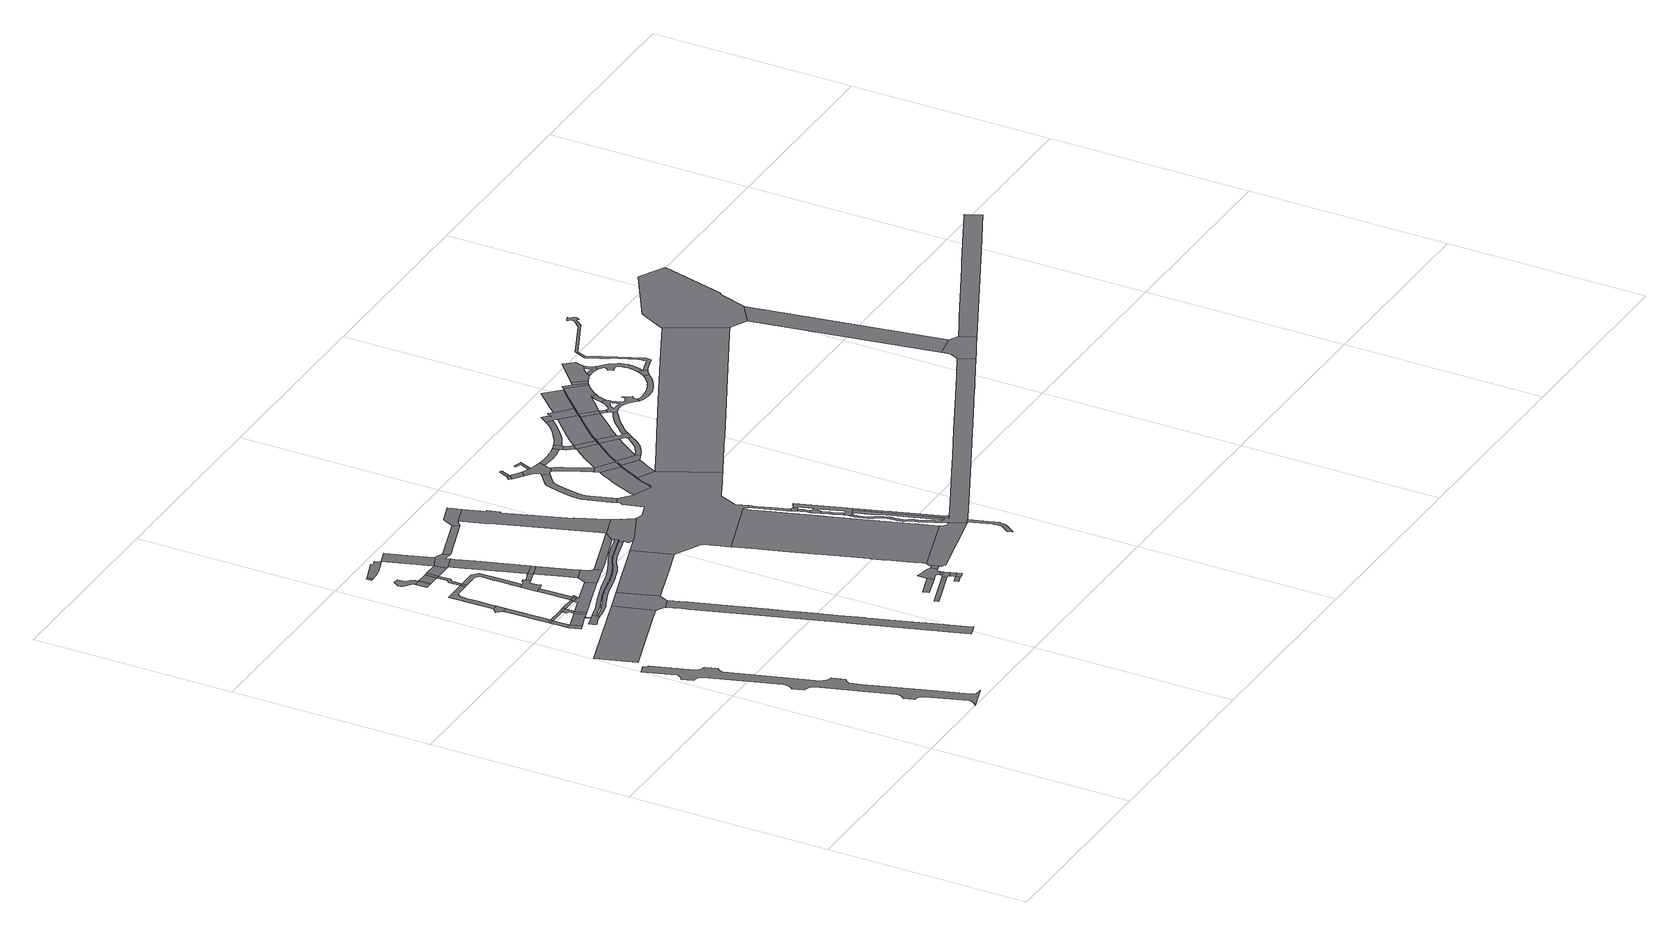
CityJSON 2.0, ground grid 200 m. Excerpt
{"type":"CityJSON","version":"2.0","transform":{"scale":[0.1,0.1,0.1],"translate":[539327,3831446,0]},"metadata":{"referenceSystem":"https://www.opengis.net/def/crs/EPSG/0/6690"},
"CityObjects":{
"road1":{"type":"Road","attributes":{"RoadStructureAttribute.sectionType":"1"},"geometry":[{"type":"MultiSurface","lod":"1","boundaries":[[[0,1,2,3,4,5,6,7,8,9,10,11,12,13,14,15,16,17,18,19,20,21,22,23,24,25,26,27,28,29,30,31,32,33,34,35,36,37,38,39,40,41,42,43,44,45,46,47,48,49,50,51,52,53,54,55,56,57,58,59,60,61,62,63,64,65,66,67,68]]]}]},
"road2":{"type":"Road","attributes":{"RoadStructureAttribute.sectionType":"1"},"geometry":[{"type":"MultiSurface","lod":"1","boundaries":[[[69,70,71,72,73,74,75]]]}]},
"road3":{"type":"Road","geometry":[{"type":"MultiSurface","lod":"1","boundaries":[[[76,77,78,79,80,81]]]}]},
"road4":{"type":"Road","attributes":{"RoadStructureAttribute.sectionType":"1"},"geometry":[{"type":"MultiSurface","lod":"1","boundaries":[[[82,83,84,77,76]]]}]},
"road5":{"type":"Road","geometry":[{"type":"MultiSurface","lod":"1","boundaries":[[[85,86,83,82]]]}]},
"road6":{"type":"Road","attributes":{"RoadStructureAttribute.sectionType":"1"},"geometry":[{"type":"MultiSurface","lod":"1","boundaries":[[[87,88,89,90,91,92,86,85]]]}]},
"road7":{"type":"Road","attributes":{"RoadStructureAttribute.sectionType":"1"},"geometry":[{"type":"MultiSurface","lod":"1","boundaries":[[[93,81,80,94,95]]]}]},
"road8":{"type":"Road","geometry":[{"type":"MultiSurface","lod":"1","boundaries":[[[96,97,98,99,100,101,102,103,104,105,106,107,108,109,110,111,112,113,114]]]}]},
"road9":{"type":"Road","attributes":{"RoadStructureAttribute.sectionType":"1"},"geometry":[{"type":"MultiSurface","lod":"1","boundaries":[[[85,82,115,116]]]}]},
"road10":{"type":"Road","attributes":{"RoadStructureAttribute.sectionType":"1"},"geometry":[{"type":"MultiSurface","lod":"1","boundaries":[[[117,118,119,90,89]]]}]},
"road11":{"type":"Road","geometry":[{"type":"MultiSurface","lod":"1","boundaries":[[[120,121,98,97]]]}]},
"road12":{"type":"Road","geometry":[{"type":"MultiSurface","lod":"1","boundaries":[[[122,93,95,123,124]]]}]},
"road13":{"type":"Road","geometry":[{"type":"MultiSurface","lod":"1","boundaries":[[[115,125,126,122,124,127]]]}]},
"road14":{"type":"Road","geometry":[{"type":"MultiSurface","lod":"1","boundaries":[[[116,115,127,128]]]}]},
"road15":{"type":"Road","attributes":{"RoadStructureAttribute.sectionType":"1"},"geometry":[{"type":"MultiSurface","lod":"1","boundaries":[[[129,130,131,132,133,134,118,117,135,136,137,138,139,140,141,142,143,144,145,146,147]]]}]},
"road16":{"type":"Road","attributes":{"RoadStructureAttribute.sectionType":"1"},"geometry":[{"type":"MultiSurface","lod":"1","boundaries":[[[128,127,148,149]]]}]},
"road17":{"type":"Road","geometry":[{"type":"MultiSurface","lod":"1","boundaries":[[[150,149,148,151]]]}]},
"road18":{"type":"Road","geometry":[{"type":"MultiSurface","lod":"1","boundaries":[[[152,153,154,155,156,157,158,159,160,161,162,163,164,165,166,167,168,169]]]}]},
"road19":{"type":"Road","geometry":[{"type":"MultiSurface","lod":"1","boundaries":[[[168,170,171,172,169]]]}]},
"road20":{"type":"Road","geometry":[{"type":"MultiSurface","lod":"1","boundaries":[[[173,174,175,176,177]]]}]},
"road21":{"type":"Road","geometry":[{"type":"MultiSurface","lod":"1","boundaries":[[[178,179,150,151]]]}]},
"road22":{"type":"Road","attributes":{"RoadStructureAttribute.sectionType":"1"},"geometry":[{"type":"MultiSurface","lod":"1","boundaries":[[[180,181,149,150,182,183,184]]]}]},
"road23":{"type":"Road","geometry":[{"type":"MultiSurface","lod":"1","boundaries":[[[185,186,187,151,148,188,124,123,189,190]]]}]},
"road24":{"type":"Road","geometry":[{"type":"MultiSurface","lod":"1","boundaries":[[[191,147,146,192]]]}]},
"road25":{"type":"Road","geometry":[{"type":"MultiSurface","lod":"1","boundaries":[[[193,69,75,194,195,196,197,198,199,200,201,202,203]]]}]},
"road26":{"type":"Road","attributes":{"RoadStructureAttribute.sectionType":"1"},"geometry":[{"type":"MultiSurface","lod":"1","boundaries":[[[169,172,204,205]]]}]},
"road27":{"type":"Road","attributes":{"RoadStructureAttribute.sectionType":"1"},"geometry":[{"type":"MultiSurface","lod":"1","boundaries":[[[206,207,208,209,210,211,212,213,214,215,216,217,218,219,220,221,222,223,224,225,226,227,228,229,230,199,198]]]}]},
"road28":{"type":"Road","attributes":{"RoadStructureAttribute.sectionType":"1"},"geometry":[{"type":"MultiSurface","lod":"1","boundaries":[[[204,231,232,233,234,147,191,235,236,237]]]}]},
"road29":{"type":"Road","attributes":{"RoadStructureAttribute.sectionType":"1"},"geometry":[{"type":"MultiSurface","lod":"1","boundaries":[[[238,239,240,241,191,192,242,243,244,245,246,247,248,249]]]}]},
"road30":{"type":"Road","geometry":[{"type":"MultiSurface","lod":"1","boundaries":[[[205,204,237,250]]]}]},
"road31":{"type":"Road","geometry":[{"type":"MultiSurface","lod":"1","boundaries":[[[251,252,253,254,249,248,180,184,255,256,257,258,259,260]]]}]},
"road32":{"type":"Road","attributes":{"RoadStructureAttribute.sectionType":"1"},"geometry":[{"type":"MultiSurface","lod":"1","boundaries":[[[261,262,173,177,263,264,265,266,267,268]]]}]},
"road33":{"type":"Road","attributes":{"RoadStructureAttribute.sectionType":"1"},"geometry":[{"type":"MultiSurface","lod":"1","boundaries":[[[250,237,269,270]]]}]},
"road34":{"type":"Road","attributes":{"RoadStructureAttribute.sectionType":"1"},"geometry":[{"type":"MultiSurface","lod":"1","boundaries":[[[271,272,260,259,273,274]]]}]},
"road35":{"type":"Road","attributes":{"RoadStructureAttribute.sectionType":"1"},"geometry":[{"type":"MultiSurface","lod":"1","boundaries":[[[275,276,277,270,278]]]}]},
"road36":{"type":"Road","attributes":{"RoadStructureAttribute.sectionType":"1"},"geometry":[{"type":"MultiSurface","lod":"1","boundaries":[[[279,280,281,282,283,284,285,286,287,288,289,290,291,292,293,294,295,296,297,298,299,300,301,302,303,304,305,306,307,110,109,308,309,310,311,312,313,314,315,316,317,318,319,320,321,322,323,324,325,326,327,328,329,330,331,332,333]]]}]},
"road37":{"type":"Road","attributes":{"RoadStructureAttribute.sectionType":"1"},"geometry":[{"type":"MultiSurface","lod":"1","boundaries":[[[334,335,336,337,338,339,340,341,271,342]]]}]},
"road38":{"type":"Road","geometry":[{"type":"MultiSurface","lod":"1","boundaries":[[[343,344,345,346,347,348,349,350,351,352,353,354,355,356,357,358,359,360,361,362,363,364,365,366,367,368,96,114,369,370,371,372,373,374,375,376,377,378,379,380,381,382,383,384,385,386,387,388,389,390,391,392,393,394,395,396,397,398,399]]]}]},
"road39":{"type":"Road","geometry":[{"type":"MultiSurface","lod":"1","boundaries":[[[342,271,274,400]]]}]},
"road40":{"type":"Road","geometry":[{"type":"MultiSurface","lod":"1","boundaries":[[[401,402,403,404,405,406,407,408,409,185,190,410,411,412,413,414,415,416,417,418,419,420,421]]]}]},
"road41":{"type":"Road","attributes":{"RoadStructureAttribute.sectionType":"1"},"geometry":[{"type":"MultiSurface","lod":"1","boundaries":[[[422,400,274,423,424,407,406]]]}]},
"road42":{"type":"Road","geometry":[{"type":"MultiSurface","lod":"1","boundaries":[[[425,426,278,270,269,427,337,336,428,429,430]]]}]},
"road43":{"type":"Road","attributes":{"RoadStructureAttribute.sectionType":"1"},"geometry":[{"type":"MultiSurface","lod":"1","boundaries":[[[431,432,433,434,435,193,203,436,437,438,439,440]]]}]},
"road44":{"type":"Road","attributes":{"RoadStructureAttribute.sectionType":"1"},"geometry":[{"type":"MultiSurface","lod":"1","boundaries":[[[441,442,443,444,445,446,447]]]}]},
"road45":{"type":"Road","attributes":{"RoadStructureAttribute.sectionType":"1"},"geometry":[{"type":"MultiSurface","lod":"1","boundaries":[[[448,430,429,449]]]}]},
"road46":{"type":"Road","attributes":{"RoadStructureAttribute.sectionType":"1"},"geometry":[{"type":"MultiSurface","lod":"1","boundaries":[[[450,451,452,453]]]}]},
"road47":{"type":"Road","attributes":{"RoadStructureAttribute.sectionType":"1"},"geometry":[{"type":"MultiSurface","lod":"1","boundaries":[[[454,421,420,455,456,457]]]}]},
"road48":{"type":"Road","geometry":[{"type":"MultiSurface","lod":"1","boundaries":[[[458,459,460,461]]]}]},
"road49":{"type":"Road","geometry":[{"type":"MultiSurface","lod":"1","boundaries":[[[462,463,464,465,466,450,453,467,468,469,470,471,472,473,474,475,476,477]]]}]},
"road50":{"type":"Road","geometry":[{"type":"MultiSurface","lod":"1","boundaries":[[[478,479,480,441,447,481,482,483,484]]]}]},
"road51":{"type":"Road","attributes":{"RoadStructureAttribute.sectionType":"1"},"geometry":[{"type":"MultiSurface","lod":"1","boundaries":[[[485,484,483,486,458,487]]]}]},
"road52":{"type":"Road","geometry":[{"type":"MultiSurface","lod":"1","boundaries":[[[487,458,461,488,489,490]]]}]},
"road53":{"type":"Road","attributes":{"RoadStructureAttribute.sectionType":"1"},"geometry":[{"type":"MultiSurface","lod":"1","boundaries":[[[471,470,491,479,478]]]}]},
"road54":{"type":"Road","attributes":{"RoadStructureAttribute.sectionType":"1"},"geometry":[{"type":"MultiSurface","lod":"1","boundaries":[[[492,477,476,493]]]}]},
"road55":{"type":"Road","geometry":[{"type":"MultiSurface","lod":"1","boundaries":[[[494,495,496,448,449,497,498,499]]]}]},
"road56":{"type":"Road","attributes":{"RoadStructureAttribute.sectionType":"1"},"geometry":[{"type":"MultiSurface","lod":"1","boundaries":[[[500,501,502,503,504,505,506,507,508,509,510,511,512,513,514,515,499,498,516,517,518,519,520,521,522,454,523]]]}]},
"road57":{"type":"Road","geometry":[{"type":"MultiSurface","lod":"1","boundaries":[[[524,525,526,527,528,529,530,531,523,454,457,532,533,343,399,534,279,333,535,536,537,538,539,540,541,542,543,544,545,546]]]}]},
"road58":{"type":"Road","geometry":[{"type":"MultiSurface","lod":"1","boundaries":[[[547,548,549,550,551,552,553,554,555,556,557,558,559,560,561,562,563,564,565,566,567,568,569,570,571,572,573,574]]]}]},
"road59":{"type":"Road","geometry":[{"type":"MultiSurface","lod":"1","boundaries":[[[575,576,577,578,579,580,581,582,583,584,585,586,587,574,573,588,492,493,589,590,591,592,593]]]}]},
"road60":{"type":"Road","geometry":[{"type":"MultiSurface","lod":"1","boundaries":[[[431,440,594,595,558,557,596,597,598,599,600,601,602,603,604,605,606,607,608,609,610,611,612,613,614,615,616,617,618,619,620,621,622,623,546,545]]]}]},
"road61":{"type":"Road","attributes":{"RoadStructureAttribute.sectionType":"1"},"geometry":[{"type":"MultiSurface","lod":"1","boundaries":[[[624,625,626,627,628,629,630,631,632,633,634,635,636,618,617,637,638,639,640,641,642,643,644,645,646,647,648,649]]]}]},
"road62":{"type":"Road","geometry":[{"type":"MultiSurface","lod":"1","boundaries":[[[650,651,652,600,599,653,654,655,656,657]]]}]},
"road63":{"type":"Road","geometry":[{"type":"MultiSurface","lod":"1","boundaries":[[[658,659,660,661,662,663,664,665,666]]]}]},
"road64":{"type":"Road","geometry":[{"type":"MultiSurface","lod":"1","boundaries":[[[667,668,669,670,671,672,673,674,675,676,677,678,679,680,681,682,683,684,685,686]]]}]},
"road65":{"type":"Road","attributes":{"RoadStructureAttribute.sectionType":"1"},"geometry":[{"type":"MultiSurface","lod":"1","boundaries":[[[687,688,657,656,689,690,661,660,691,692,693,694]]]}]},
"road66":{"type":"Road","attributes":{"RoadStructureAttribute.sectionType":"7"},"geometry":[{"type":"MultiSurface","lod":"1","boundaries":[[[695,696,697,698,699,700,701,702,703,704,705,706,707,708,709,710,711,712,713,714,715]]]}]},
"road67":{"type":"Road","geometry":[{"type":"MultiSurface","lod":"1","boundaries":[[[716,717,718,719]]]}]},
"road68":{"type":"Road","attributes":{"RoadStructureAttribute.sectionType":"7"},"geometry":[{"type":"MultiSurface","lod":"1","boundaries":[[[720,721,722,723,724,725,726,727,728,729,730,731,732,733,734,735,736]]]}]},
"road69":{"type":"Road","attributes":{"RoadStructureAttribute.sectionType":"1"},"geometry":[{"type":"MultiSurface","lod":"1","boundaries":[[[737,738,739,740,741,742,743,744,745,746,694,693,747,748,749,750,751,752,753,754,755,756,757,666,665,758,759,675,674,760,761,762,763,764,765,766,767,768,769,770,771,772,773,774,775,776,777,778,779,780,686,685,781,782,783,784,785,786,787,724,723,788,789,790,791]]]}]},
"road70":{"type":"Road","attributes":{"RoadStructureAttribute.sectionType":"1"},"geometry":[{"type":"MultiSurface","lod":"1","boundaries":[[[792,793,719,718,794,795]]]}]},
"road71":{"type":"Road","geometry":[{"type":"MultiSurface","lod":"1","boundaries":[[[796,797,716,719]]]}]},
"road72":{"type":"Road","attributes":{"RoadStructureAttribute.sectionType":"1"},"geometry":[{"type":"MultiSurface","lod":"1","boundaries":[[[798,799,800,801,802,803,616,615,804,805,806,807,808,809]]]}]},
"road73":{"type":"Road","geometry":[{"type":"MultiSurface","lod":"1","boundaries":[[[810,795,794,811,812,813,814,815,624,649,816,817,818,819,820,821,822,823,824,825]]]}]},
"road74":{"type":"Road","geometry":[{"type":"MultiSurface","lod":"1","boundaries":[[[826,827,828,829,830,825,824]]]}]},
"road75":{"type":"Road","attributes":{"RoadStructureAttribute.sectionType":"1"},"geometry":[{"type":"MultiSurface","lod":"1","boundaries":[[[831,832,833,834,835,818,817,836,837,838,839,840]]]}]},
"road76":{"type":"Road","geometry":[{"type":"MultiSurface","lod":"1","boundaries":[[[840,839,798,809,841]]]}]},
"road77":{"type":"Road","attributes":{"RoadStructureAttribute.sectionType":"1"},"geometry":[{"type":"MultiSurface","lod":"1","boundaries":[[[842,843,844,845,846,610,609,847,848,849]]]}]},
"road78":{"type":"Road","attributes":{"RoadStructureAttribute.sectionType":"1"},"geometry":[{"type":"MultiSurface","lod":"1","boundaries":[[[850,851,852,853,854,855,856,821,820,857,858,859,860]]]}]},
"road79":{"type":"Road","geometry":[{"type":"MultiSurface","lod":"1","boundaries":[[[861,842,849,862,863,864]]]}]},
"road80":{"type":"Road","geometry":[{"type":"MultiSurface","lod":"1","boundaries":[[[865,866,867,868,840,841,869,870,871,872]]]}]},
"road81":{"type":"Road","geometry":[{"type":"MultiSurface","lod":"1","boundaries":[[[873,874,850,860,875,876,877,878]]]}]},
"road82":{"type":"Road","attributes":{"RoadStructureAttribute.sectionType":"1"},"geometry":[{"type":"MultiSurface","lod":"1","boundaries":[[[879,880,876,875,881,882,883]]]}]},
"road83":{"type":"Road","geometry":[{"type":"MultiSurface","lod":"1","boundaries":[[[884,885,886,887,861,864,888,889,890]]]}]},
"road84":{"type":"Road","geometry":[{"type":"MultiSurface","lod":"1","boundaries":[[[883,882,865,872,891,892]]]}]},
"road85":{"type":"Road","attributes":{"RoadStructureAttribute.sectionType":"1"},"geometry":[{"type":"MultiSurface","lod":"1","boundaries":[[[893,894,895,896,897,898,899,900,901,864,863,902,903,904,905,906,907,908,909,910,911]]]}]},
"road86":{"type":"Road","attributes":{"RoadStructureAttribute.sectionType":"1"},"geometry":[{"type":"MultiSurface","lod":"1","boundaries":[[[912,913,914,915,916,917,918,919,920,921,873,878,922,923,924,925,926,927,928,929,930]]]}]},
"road87":{"type":"Road","geometry":[{"type":"MultiSurface","lod":"1","boundaries":[[[931,932,884,890,933,934,893,911,935,936,937,938,939,940,941,942,943]]]}]},
"road88":{"type":"Road","attributes":{"function":"1","RoadStructureAttribute.sectionType":"7"},"geometry":[{"type":"MultiSurface","lod":"1","boundaries":[[[944,945,946,947,948,949,950,951,883,892,952,953,954,955,956]]]}]},
"road89":{"type":"Road","attributes":{"function":"1","RoadStructureAttribute.sectionType":"7"},"geometry":[{"type":"MultiSurface","lod":"1","boundaries":[[[957,958,959,960,961,931,943,962,963,964,965]]]}]},
"road90":{"type":"Road","attributes":{"RoadStructureAttribute.sectionType":"1"},"geometry":[{"type":"MultiSurface","lod":"1","boundaries":[[[966,967,968,969,970,971,972,973,974,975,976,937,936,977,978,979,980,981,982,983]]]}]},
"road91":{"type":"Road","geometry":[{"type":"MultiSurface","lod":"1","boundaries":[[[984,985,986,987,988,989,990,991,992,993,994,995,996,997,912,930,998,944,956]]]}]},
"road92":{"type":"Road","geometry":[{"type":"MultiSurface","lod":"1","boundaries":[[[999,957,965,1000]]]}]},
"road93":{"type":"Road","attributes":{"RoadStructureAttribute.sectionType":"1"},"geometry":[{"type":"MultiSurface","lod":"1","boundaries":[[[1001,1002,1003,1004,1005,1006,1007,1008,791,790,1009,736,735,1010,1011,1012,1013,1014,1015,1016,1017,1018,1019,1020,1021,1022,1023,1024,1025,1026,1027,1028,1029,1030,1031,1032,1033,1034,1035,1036,1037,1038,1039,1040,1041,1042,1043,1044,784,783,1045,1046,1047,1048,1049,1050,1051,1052,1053,1054,1055,1056,1057,1058,1059,1060,1061,1062,1063,1064,1065,1066,1067,1068,1069,1070,1071,1072,1073,1074,1075,1076,593,592,706,705,1077,1078,1079,1080,1081,1082,1083,1084,1085,1086]]]}]},
"road94":{"type":"Road","attributes":{"RoadStructureAttribute.sectionType":"1"},"geometry":[{"type":"MultiSurface","lod":"1","boundaries":[[[1000,965,1087,1088]]]}]},
"road95":{"type":"Road","attributes":{"function":"1","RoadStructureAttribute.sectionType":"7"},"geometry":[{"type":"MultiSurface","lod":"1","boundaries":[[[1089,1090,1091,985,984,1092,1093]]]}]},
"road96":{"type":"Road","geometry":[{"type":"MultiSurface","lod":"1","boundaries":[[[1094,1095,1096,1097,1098,1099,1100,1101,1102,1103,1088,1087,1104,1105,1106,966,983,1107,1108,1109,1110,1111,1112,1113,1114,1115,1116,1117,1118,1119,1120,1121,1122,1123,1124,1125,1126,1127,1128,1129,1130,1131,1132,1133,1134,1135],[1136,1137,1138,1139,1140,1141,1142,1143,1144,1145,1146,1147,1148,1149,1150,1151,1152,1153,1154,1155,1156,1157,1158]]]}]},
"road97":{"type":"Road","geometry":[{"type":"MultiSurface","lod":"1","boundaries":[[[1159,1160,1161,999,1000,1162,1163,1164,1165,1166,1167,1168,1169,1170]]]}]},
"road98":{"type":"Road","attributes":{"RoadStructureAttribute.sectionType":"1"},"geometry":[{"type":"MultiSurface","lod":"1","boundaries":[[[1165,1171,1172,1173,1094,1135,1174,1175,1176,1166]]]}]},
"road99":{"type":"Road","attributes":{"RoadStructureAttribute.sectionType":"1"},"geometry":[{"type":"MultiSurface","lod":"1","boundaries":[[[1177,1178,1179,1180,1181,1182,1183,609,608,1184,1185,1186,1187,1188,1189,1190]]]}]},
"road100":{"type":"Road","geometry":[{"type":"MultiSurface","lod":"1","boundaries":[[[1191,1159,1170,1192,1193]]]}]},
"road101":{"type":"Road","attributes":{"function":"1"},"geometry":[{"type":"MultiSurface","lod":"1","boundaries":[[[1194,1193,1192,1195]]]}]},
"road102":{"type":"Road","attributes":{"RoadStructureAttribute.sectionType":"1"},"geometry":[{"type":"MultiSurface","lod":"1","boundaries":[[[1196,1197,1198,1199,1200,1201,1202,1203,1204,1205,1206,1207,1208,1209,1210,1211,1118,1117,1212,1213,1214,1215,1216,1217,1218,1219,1220,1221,1222,1223,1224,1225,1226]]]}]},
"road103":{"type":"Road","geometry":[{"type":"MultiSurface","lod":"1","boundaries":[[[1227,1228,1229,1230,1231,1232,1194,1195,1233,1234,1235,1236,1237,1238,1239,1240,1241,1242,1243]]]}]},
"road104":{"type":"Road","geometry":[{"type":"MultiSurface","lod":"1","boundaries":[[[1244,1245,1246,1247,1248,1249,1250,1251,1252,1253,1254,1255,1256,1243,1242,1257,1258,1259,1260,1261,1262,1263,1264,1265,1266,1235,1234]]]}]},
"road105":{"type":"Road","geometry":[{"type":"MultiSurface","lod":"1","boundaries":[[[1267,1268,1269,1196,1226,1270,1271,1272,1273,1274]]]}]},
"road106":{"type":"Road","attributes":{"RoadStructureAttribute.sectionType":"1"},"geometry":[{"type":"MultiSurface","lod":"1","boundaries":[[[1275,1276,1277,1278,1279,1280,1281,1282,1283,1284,1285,1252,1251,1286,1287,1288,1289,1290,1291,1292,1293,1294,1295,1296,1297,1298,1299,1300,1301,1302,1303,1267,1274]]]}]},
"road107":{"type":"Road","attributes":{"RoadStructureAttribute.sectionType":"1"},"geometry":[{"type":"MultiSurface","lod":"1","boundaries":[[[1304,1305,1306,1307,1308,1309,1310,1311,1312,1313,1314,1315,1316,1317,1318,1319,1320,1321,1322,1323,1324,1325,1326,1327,1328,1329,1330,1331,1332,1333,1334,1335,1336,1337,1338,1339,1340,1341,1342,1343,1344,1345,1346,1274,1273]]]}]},
"road108":{"type":"Road","geometry":[{"type":"MultiSurface","lod":"1","boundaries":[[[1347,1348,1349,1001,1086,1350,1351,1352,1353,1354,1355]]]}]},
"road109":{"type":"Road","attributes":{"RoadStructureAttribute.sectionType":"1"},"geometry":[{"type":"MultiSurface","lod":"1","boundaries":[[[1356,1357,1348,1347]]]}]},
"road110":{"type":"Road","geometry":[{"type":"MultiSurface","lod":"1","boundaries":[[[1358,1359,1360,1361,1362,1363,1177,1190,1364,1365,1357,1356,1366,1367,1368]]]}]},
"road111":{"type":"Road","attributes":{"RoadStructureAttribute.sectionType":"1"},"geometry":[{"type":"MultiSurface","lod":"1","boundaries":[[[1369,1370,1371,1372,1373,1374,1375,1355,1354,1376,1377,1378]]]}]}
},
"vertices":[
[107,2611,0],[105,2594,0],[95,2576,0],[78,2553,0],[60,2543,0],[94,2439,0],[116,2436,0],[139,2429,0],[162,2414,0],[174,2389,0],[401,1689,0],[399,1652,0],[392,1624,0],[379,1602,0],[365,1589,0],[401,1477,0],[418,1480,0],[438,1472,0],[461,1460,0],[476,1443,0],[489,1423,0],[711,713,0],[713,690,0],[704,665,0],[691,643,0],[674,627,0],[705,525,0],[735,523,0],[763,511,0],[780,491,0],[791,461,0],[912,90,0],[912,62,0],[902,42,0],[885,20,0],[865,2,0],[1119,87,0],[1089,84,0],[1064,86,0],[1047,94,0],[1032,114,0],[1019,138,0],[947,365,0],[715,1080,0],[696,1150,0],[693,1187,0],[706,1215,0],[726,1233,0],[738,1240,0],[698,1365,0],[674,1367,0],[652,1382,0],[624,1404,0],[609,1429,0],[352,2231,0],[347,2259,0],[344,2292,0],[357,2321,0],[378,2340,0],[342,2458,0],[322,2460,0],[307,2465,0],[288,2475,0],[268,2494,0],[258,2516,0],[132,2910,0],[106,2915,0],[96,2951,0],[9,2923,0],
[914,3690,0],[151,3447,0],[24,3407,0],[146,3024,0],[149,3025,0],[918,3271,0],[1026,3305,0],
[442,3867,0],[395,3866,0],[395,3848,0],[427,3745,0],[477,3761,0],[444,3864,0],
[440,4032,0],[393,4031,0],[393,3984,0],
[445,4057,0],[393,4056,0],
[444,4155,0],[440,4430,0],[439,4507,0],[383,4506,0],[386,4403,0],[392,4129,0],
[646,3928,0],[604,3802,0],[679,3825,0],
[689,3767,0],[651,3756,0],[633,3751,0],[568,3736,0],[542,3728,0],[549,3705,0],[551,3700,0],[556,3693,0],[554,3688,0],[564,3658,0],[587,3666,0],[636,3684,0],[679,3694,0],[701,3697,0],[698,3717,0],[695,3720,0],[693,3722,0],[693,3727,0],[698,3732,0],
[615,4033,0],[615,4057,0],
[437,4602,0],[382,4601,0],[335,4557,0],
[638,3809,0],[618,3803,0],
[646,3938,0],[711,3835,0],[679,3939,0],
[618,3993,0],[646,3969,0],[680,4032,0],
[680,4058,0],
[467,5052,0],[380,5051,0],[383,4756,0],[383,4754,0],[381,4738,0],[382,4656,0],[437,4629,0],[437,4636,0],[436,4707,0],[436,4776,0],[432,4904,0],[436,4946,0],[439,4966,0],[448,4981,0],[461,4997,0],[483,5003,0],[486,5004,0],[611,5005,0],[610,5053,0],
[830,4033,0],[838,4058,0],
[895,4074,0],[888,4034,0],
[501,5452,0],[494,5472,0],[481,5487,0],[466,5506,0],[443,5529,0],[432,5599,0],[382,5603,0],[350,5545,0],[348,5535,0],[351,5518,0],[358,5500,0],[374,5486,0],[396,5471,0],[421,5453,0],[436,5439,0],[445,5420,0],[443,5420,0],[510,5420,0],
[444,5300,0],[472,5300,0],[510,5300,0],
[352,5860,0],[327,5850,0],[326,5801,0],[343,5800,0],[353,5800,0],
[910,4031,0],[922,4074,0],
[837,4400,0],[837,4356,0],[891,4309,0],[889,4389,0],[889,4399,0],
[1170,4094,0],[910,4013,0],[888,4006,0],[833,3988,0],[912,3898,0],[1215,3995,0],
[645,5053,0],[646,5006,0],
[1147,3765,0],[1027,3304,0],[1025,3302,0],[1052,3288,0],[1111,3258,0],[1115,3255,0],[1231,3296,0],[1230,3299,0],[1225,3298,0],[1253,3352,0],[1270,3384,0],
[630,5301,0],[630,5420,0],
[1163,3108,0],[1183,3045,0],[1556,1876,0],[1576,1821,0],[1661,1556,0],[1667,1539,0],[1948,663,0],[1964,613,0],[2021,631,0],[2078,650,0],[2074,665,0],[1965,1002,0],[1962,1002,0],[1907,1173,0],[1908,1174,0],[1781,1575,0],[1775,1593,0],[1702,1822,0],[1633,2038,0],[1548,2303,0],[1510,2422,0],[1446,2624,0],[1427,2684,0],[1288,3117,0],[1264,3193,0],
[631,5198,0],[612,5175,0],[609,5168,0],[607,5155,0],[644,5161,0],[666,5188,0],[665,5301,0],
[880,4722,0],[877,4902,0],[876,5001,0],[823,5055,0],[796,5007,0],[831,4970,0],[830,4830,0],[830,4798,0],[833,4685,0],[834,4653,0],[835,4570,0],[882,4571,0],
[665,5421,0],
[957,4607,0],[930,4599,0],[935,4579,0],[905,4576,0],[907,4404,0],[954,4417,0],[941,4462,0],[940,4526,0],[981,4540,0],[967,4582,0],
[582,5910,0],[569,5937,0],[398,5801,0],[448,5809,0],[500,5819,0],[555,5840,0],[650,5874,0],[629,5933,0],
[830,5302,0],[809,5421,0],
[1074,4616,0],[992,4587,0],[1003,4547,0],[1089,4569,0],
[895,5616,0],[796,5921,0],[661,5878,0],[938,5484,0],
[1945,4152,0],[1847,4121,0],[1752,4092,0],[1692,4077,0],[1665,4066,0],[1632,4051,0],[1595,4031,0],[1553,4005,0],[1516,3985,0],[1478,3967,0],[1429,3946,0],[1369,3926,0],[1343,3917,0],[1329,3913,0],[1272,3897,0],[1241,3892,0],[1187,3882,0],[1139,3869,0],[1097,3858,0],[1057,3845,0],[1010,3827,0],[950,3804,0],[924,3792,0],[913,3786,0],[875,3769,0],[836,3753,0],[801,3743,0],[753,3730,0],[706,3717,0],[729,3700,0],[784,3708,0],[836,3718,0],[876,3731,0],[913,3749,0],[1000,3782,0],[1053,3805,0],[1100,3821,0],[1152,3836,0],[1229,3855,0],[1302,3870,0],[1369,3891,0],[1380,3894,0],[1385,3896,0],[1421,3906,0],[1474,3927,0],[1516,3947,0],[1543,3960,0],[1578,3983,0],[1610,4003,0],[1635,4016,0],[1655,4026,0],[1688,4039,0],[1755,4062,0],[1869,4091,0],[1956,4117,0],
[1053,5135,0],[992,5314,0],[982,5344,0],[850,5302,0],[899,5155,0],[920,5095,0],[1069,4631,0],[1072,4622,0],[1207,4659,0],
[1961,4209,0],[1958,4202,0],[1901,4184,0],[1799,4157,0],[1784,4152,0],[1722,4132,0],[1669,4111,0],[1627,4093,0],[1580,4070,0],[1537,4048,0],[1485,4025,0],[1435,4004,0],[1391,3986,0],[1375,3981,0],[1341,3971,0],[1296,3958,0],[1294,3957,0],[1231,3942,0],[1171,3926,0],[1119,3911,0],[1064,3893,0],[982,3865,0],[912,3839,0],[867,3821,0],[798,3795,0],[728,3777,0],[723,3740,0],[768,3752,0],[820,3765,0],[875,3786,0],[913,3804,0],[985,3832,0],[1040,3853,0],[1084,3868,0],[1119,3876,0],[1174,3889,0],[1236,3902,0],[1289,3915,0],[1329,3926,0],[1336,3928,0],[1340,3929,0],[1364,3936,0],[1381,3941,0],[1423,3956,0],[1471,3977,0],[1508,3995,0],[1558,4020,0],[1588,4038,0],[1617,4056,0],[1652,4074,0],[1690,4087,0],[1797,4118,0],[1901,4151,0],[1942,4163,0],[1969,4172,0],[1974,4172,0],[1976,4167,0],
[1222,4612,0],
[1410,4127,0],[1378,4147,0],[1371,4151,0],[1367,4162,0],[1357,4193,0],[1347,4226,0],[1214,4184,0],[1211,4177,0],[1174,4101,0],[1219,3996,0],[1228,3998,0],[1229,3995,0],[1265,4007,0],[1269,4008,0],[1337,4029,0],[1397,4048,0],[1403,4050,0],[1405,4044,0],[1420,4048,0],[1434,4053,0],[1412,4126,0],
[1322,4304,0],[1175,4307,0],[1189,4261,0],
[962,5474,0],[945,5481,0],[842,5302,0],[967,5394,0],[1054,5384,0],[1029,5448,0],
[1857,3991,0],[1755,3958,0],[1555,3895,0],[1482,3872,0],[1216,3787,0],[1594,3488,0],[1604,3491,0],[1649,3505,0],[1662,3509,0],[1979,3611,0],
[2730,1306,0],[2321,1174,0],[2334,1136,0],[2473,1178,0],[2553,1203,0],[2633,1232,0],[2742,1268,0],
[1510,5607,0],[1533,5540,0],
[2641,1412,0],[2416,1336,0],[2435,1282,0],[2659,1351,0],
[2026,4321,0],[1522,4080,0],[1932,4220,0],[1947,4226,0],
[2795,1201,0],[2713,1175,0],[2726,1139,0],[2803,1163,0],
[2780,1483,0],[2737,1495,0],[2700,1502,0],[2652,1509,0],[2645,1504,0],[2721,1370,0],[2736,1368,0],[2749,1358,0],[2754,1345,0],[2804,1366,0],[2801,1381,0],[2803,1388,0],[2808,1398,0],[2818,1403,0],[2837,1408,0],[2823,1468,0],
[2813,1335,0],[2757,1318,0],[2744,1310,0],[2752,1268,0],[2762,1265,0],[2775,1258,0],[2831,1275,0],
[2842,1239,0],[2785,1236,0],[2849,1219,0],
[2808,1163,0],[2813,1158,0],[2864,1175,0],
[2756,1333,0],
[2863,1479,0],[2886,1419,0],
[1762,5785,0],[1566,5721,0],[1545,5679,0],[1569,5568,0],[1606,5597,0],[1803,5662,0],
[2260,4404,0],[2237,4448,0],[2203,4520,0],[2189,4551,0],[2182,4569,0],[2169,4602,0],[2159,4631,0],[2132,4706,0],[2118,4701,0],[1911,5323,0],[1911,5329,0],[1922,5335,0],[1908,5379,0],[1911,5380,0],[1886,5455,0],[1872,5450,0],[1611,5582,0],[1620,5553,0],[1682,5364,0],[1691,5335,0],[1693,5331,0],[1696,5321,0],[2024,4328,0],[2261,4401,0],
[2377,4210,0],[2352,4243,0],[2344,4254,0],[2339,4259,0],[2333,4268,0],[2313,4303,0],[2307,4315,0],[2272,4377,0],[1956,4222,0],[1958,4214,0],[1976,4162,0],[1979,4124,0],[1982,4117,0],[1979,4107,0],[1972,4087,0],[1970,4079,0],[1972,4072,0],[1975,4067,0],[1982,4062,0],[1995,4057,0],[2012,4052,0],[2037,4049,0],[2382,4204,0],
[3482,1840,0],[3454,1924,0],[3427,2007,0],[3197,2712,0],[3190,2735,0],[3087,3054,0],[3025,3244,0],[3024,3248,0],[2986,3366,0],[2985,3369,0],[2964,3432,0],[2327,3222,0],[2350,3153,0],[2403,2990,0],[2476,2768,0],[2560,2508,0],[2566,2491,0],[2716,2027,0],[2720,2015,0],[2752,1915,0],[2764,1880,0],[2779,1833,0],[2823,1700,0],[2827,1688,0],[2842,1640,0],[2867,1566,0],[2875,1540,0],[3512,1744,0],
[3582,1686,0],[3577,1686,0],[3569,1685,0],[3561,1687,0],[3554,1689,0],[3549,1692,0],[3543,1696,0],[3538,1701,0],[3534,1704,0],[3526,1716,0],[3522,1721,0],[3518,1727,0],[3516,1734,0],[2857,1501,0],[2893,1394,0],[2926,1375,0],[2930,1374,0],[3673,1542,0],[3602,1694,0],
[2245,3474,0],[2253,3448,0],[2993,3425,0],[2998,3420,0],[3003,3412,0],[3011,3405,0],[3045,3415,0],[3008,3537,0],[3020,3567,0],[3072,3695,0],[3078,3709,0],[3221,3779,0],[3278,3807,0],[3371,3852,0],[3456,3894,0],[3191,4436,0],[3018,4525,0],[2985,4462,0],[2956,4382,0],[2941,4342,0],[2933,4340,0],[2925,4337,0],[2734,4410,0],[2616,4511,0],[2545,4488,0],[2557,4450,0],[2539,4428,0],[2597,4230,0],[2455,4183,0],[2448,4181,0],
[2670,5308,0],[2577,5235,0],[2555,5215,0],[2539,5197,0],[2521,5173,0],[2511,5145,0],[2487,5043,0],[2457,4911,0],[2451,4860,0],[2449,4823,0],[2453,4787,0],[2464,4738,0],[2532,4528,0],[2600,4562,0],[2536,4758,0],[2527,4799,0],[2525,4825,0],[2526,4855,0],[2531,4898,0],[2560,5026,0],[2583,5124,0],[2588,5137,0],[2597,5150,0],[2608,5162,0],[2625,5178,0],[2716,5249,0],
[3159,3074,0],[3105,3223,0],[3064,3350,0],[3086,3168,0],[3109,3096,0],[3119,3068,0],[3132,3039,0],[3167,3056,0],
[3218,2902,0],[3206,2951,0],[3195,2997,0],[3160,2986,0],[3164,2973,0],[3170,2952,0],[3183,2897,0],[3188,2878,0],[3223,2887,0],
[3311,2618,0],[3297,2653,0],[3296,2655,0],[3282,2705,0],[3279,2719,0],[3278,2723,0],[3276,2728,0],[3252,2797,0],[3218,2784,0],[3222,2775,0],[3231,2755,0],[3237,2742,0],[3243,2728,0],[3250,2710,0],[3254,2691,0],[3258,2675,0],[3268,2645,0],[3279,2620,0],[3291,2590,0],[3319,2603,0],
[3189,3047,0],[3174,3052,0],[3147,3016,0],[3155,3001,0],[3197,3007,0],[3202,3012,0],[3210,3014,0],[3202,3049,0],
[3738,1130,0],[3770,1173,0],[3790,1203,0],[3805,1231,0],[3809,1261,0],[3811,1285,0],[3812,1288,0],[3806,1311,0],[3801,1334,0],[3799,1346,0],[3726,1568,0],[3689,1550,0],[3761,1328,0],[3762,1325,0],[3769,1303,0],[3769,1286,0],[3769,1275,0],[3762,1240,0],[3738,1198,0],[3704,1156,0],[3719,1108,0],
[2503,5573,0],[2460,5530,0],[2487,5510,0],[2524,5557,0],
[3539,2142,0],[3484,2310,0],[3483,2313,0],[3404,2556,0],[3357,2536,0],[3359,2529,0],[3372,2499,0],[3385,2459,0],[3392,2428,0],[3396,2411,0],[3411,2367,0],[3413,2362,0],[3444,2299,0],[3445,2298,0],[3540,2005,0],[3622,1754,0],[3661,1766,0],
[3698,1754,0],[3689,1781,0],[3538,2243,0],[3516,2309,0],[3432,2567,0],[3261,3079,0],[3247,3074,0],[3233,3070,0],[3224,3062,0],[3214,3054,0],[3217,3012,0],[3225,3007,0],[3237,2967,0],[3239,2963,0],[3263,2885,0],[3259,2877,0],[3256,2872,0],[3250,2868,0],[3249,2867,0],[3241,2870,0],[3231,2877,0],[3194,2854,0],[3204,2819,0],[3252,2807,0],[3252,2815,0],[3254,2822,0],[3254,2837,0],[3256,2842,0],[3258,2842,0],[3261,2842,0],[3269,2843,0],[3274,2838,0],[3279,2830,0],[3289,2798,0],[3310,2740,0],[3320,2711,0],[3331,2677,0],[3351,2613,0],[3351,2601,0],[3349,2596,0],[3341,2593,0],[3338,2593,0],[3334,2593,0],[3326,2596,0],[3294,2585,0],[3309,2556,0],[3304,2528,0],[3332,2518,0],[3337,2528,0],[3342,2533,0],[3349,2538,0],[3486,2310,0],[3539,2153,0],[3680,1729,0],[3703,1740,0],
[2593,5508,0],[2559,5530,0],[2583,5436,0],[2633,5484,0],
[2562,5653,0],[2544,5666,0],
[2944,4861,0],[2912,4811,0],[2873,4731,0],[2834,4650,0],[2790,4552,0],[2758,4475,0],[2944,4384,0],[2978,4464,0],[3015,4542,0],[3044,4602,0],[3086,4675,0],[3123,4741,0],
[2687,5459,0],[2642,5388,0],[2668,5366,0],[2676,5353,0],[2681,5338,0],[2681,5323,0],[2750,5270,0],[2758,5259,0],[2813,5297,0],[2807,5317,0],[2831,5360,0],[2849,5419,0],[2790,5429,0],[2747,5438,0],[2725,5446,0],[2703,5454,0],
[2776,5574,0],[2752,5574,0],[2694,5597,0],[2688,5577,0],[2744,5554,0],
[2952,5021,0],[2891,5151,0],[2874,5194,0],[2859,5229,0],[2836,5268,0],[2797,5202,0],[2839,5129,0],[2887,5024,0],[2925,4916,0],[2996,4941,0],
[3177,4830,0],
[3143,4750,0],[3135,4738,0],[3093,4670,0],[3054,4595,0],[3025,4537,0],[3235,4527,0],[3294,4630,0],[3307,4649,0],
[3124,5433,0],[3084,5424,0],[3047,5419,0],[3019,5415,0],[2982,5412,0],[2950,5412,0],[2919,5412,0],[2902,5351,0],[2963,5349,0],[3040,5355,0],[3134,5374,0],
[3191,4824,0],[3348,4665,0],[3377,4677,0],[3357,4724,0],
[3218,5241,0],[3161,5173,0],[3094,5088,0],[3035,4997,0],[3184,4841,0],[3236,4922,0],[3317,5025,0],[3384,5108,0],
[3182,5452,0],[3157,5443,0],[3148,5344,0],[3199,5369,0],[3201,5379,0],[3206,5386,0],
[3227,5324,0],[3204,5359,0],[3162,5316,0],[3210,5252,0],[3258,5288,0],
[3399,5106,0],[3327,5018,0],[3246,4914,0],[3199,4836,0],[3417,4811,0],[3491,4909,0],[3550,4985,0],
[3396,5123,0],[3422,5156,0],
[3598,4925,0],[3591,4910,0],[3549,4860,0],[3512,4817,0],[3482,4789,0],[3455,4771,0],[3432,4756,0],[3408,4746,0],[3385,4736,0],[3391,4683,0],[3438,4706,0],[3480,4732,0],[3513,4754,0],[3517,4757,0],[3540,4775,0],[3557,4795,0],[3577,4818,0],[3596,4848,0],[3631,4901,0],
[3504,5697,0],[3495,5686,0],[3453,5634,0],[3412,5593,0],[3367,5557,0],[3325,5529,0],[3300,5512,0],[3268,5491,0],[3230,5472,0],[3193,5456,0],[3216,5391,0],[3251,5409,0],[3283,5422,0],[3323,5445,0],[3365,5475,0],[3415,5516,0],[3469,5566,0],[3505,5601,0],[3561,5657,0],
[3443,5160,0],[3406,5116,0],[3598,4938,0],[3598,4933,0],[3663,4948,0],[3675,4963,0],[3638,4993,0],[3628,4991,0],[3618,4993,0],[3605,4998,0],[3600,5000,0],[3595,5015,0],[3592,5035,0],
[3596,5627,0],[3589,5620,0],[3505,5539,0],[3458,5494,0],[3386,5425,0],[3378,5418,0],[3356,5394,0],[3287,5322,0],[3465,5209,0],[3535,5290,0],[3626,5380,0],[3723,5476,0],[3744,5498,0],
[3730,5466,0],[3636,5371,0],[3545,5280,0],[3508,5237,0],[3478,5201,0],[3661,5116,0],[3755,5217,0],[3852,5325,0],[3870,5342,0],
[3935,5249,0],[3910,5233,0],[3863,5208,0],[3838,5189,0],[3826,5180,0],[3788,5152,0],[3759,5124,0],[3719,5084,0],[3682,5049,0],[3655,5013,0],[3645,5001,0],[3702,4996,0],[3727,5026,0],[3764,5062,0],[3806,5102,0],[3858,5145,0],[3911,5183,0],[3953,5211,0],
[3839,5590,0],[3684,5715,0],[3675,5723,0],[3673,5733,0],[3675,5738,0],[3653,5759,0],[3635,5740,0],[3626,5712,0],[3618,5688,0],[3613,5713,0],[3613,5724,0],[3613,5735,0],[3560,5775,0],[3536,5741,0],[3571,5657,0],
[3770,5505,0],[3901,5371,0],
[6192,2953,0],[5942,2830,0],[5921,2819,0],[5754,2736,0],[5058,2398,0],[4660,2205,0],[4400,2078,0],[3919,1844,0],[3675,1726,0],[3607,1766,0],[3594,1781,0],[3584,1798,0],[3576,1818,0],[3566,1851,0],[3556,1871,0],[3548,1883,0],[3541,1893,0],[3533,1905,0],[3523,1925,0],[3518,1940,0],[3513,1965,0],[3505,1995,0],[3502,2008,0],[3497,2020,0],[3487,2037,0],[3464,2070,0],[3456,2087,0],[3451,2100,0],[3451,2115,0],[3448,2147,0],[3448,2169,0],[3448,2184,0],[3445,2202,0],[3437,2229,0],[3427,2264,0],[3419,2287,0],[3409,2307,0],[3394,2326,0],[3374,2351,0],[3361,2376,0],[3351,2401,0],[3343,2428,0],[3338,2461,0],[3332,2508,0],[3302,2505,0],[3305,2483,0],[3310,2451,0],[3323,2403,0],[3339,2363,0],[3361,2324,0],[3387,2289,0],[3400,2264,0],[3410,2237,0],[3415,2209,0],[3420,2187,0],[3423,2157,0],[3423,2122,0],[3426,2097,0],[3434,2069,0],[3444,2047,0],[3462,2022,0],[3472,2007,0],[3477,1992,0],[3483,1965,0],[3490,1935,0],[3498,1918,0],[3503,1903,0],[3518,1878,0],[3529,1860,0],[3536,1845,0],[3542,1832,0],[3544,1828,0],[3547,1803,0],[3557,1778,0],[3572,1756,0],[3595,1721,0],[3744,1577,0],[3759,1585,0],[4149,1773,0],[4304,1848,0],[4470,1929,0],[5569,2464,0],[5645,2501,0],[5827,2589,0],[5923,2637,0],[6265,2804,0],
[3915,5292,0],[3947,5321,0],
[3940,5971,0],[3903,5935,0],[3769,5802,0],[3980,5729,0],[4081,5823,0],
[4047,5424,0],[4036,5392,0],[4026,5369,0],[4024,5366,0],[4008,5344,0],[4002,5334,0],[3989,5322,0],[3977,5314,0],[3969,5311,0],[3959,5316,0],[3937,5269,0],[3940,5264,0],[3940,5259,0],[3983,5226,0],[4015,5234,0],[4033,5236,0],[4043,5237,0],[4070,5232,0],[4093,5228,0],[4120,5215,0],[4148,5201,0],[4183,5168,0],[4201,5146,0],[4226,5129,0],[4248,5164,0],[4241,5174,0],[4238,5187,0],[4243,5199,0],[4253,5212,0],[4263,5217,0],[4214,5304,0],[4214,5284,0],[4202,5261,0],[4190,5254,0],[4177,5251,0],[4147,5246,0],[4117,5313,0],[4114,5323,0],[4106,5345,0],[4105,5357,0],[4104,5373,0],[4101,5405,0],[4037,5322,0],[4042,5327,0],[4052,5337,0],[4071,5347,0],[4077,5327,0],[4077,5325,0],[4081,5310,0],[4082,5307,0],[4089,5290,0],[4097,5265,0],[4095,5263,0],[4085,5267,0],[4065,5270,0],[4050,5272,0],[4046,5273,0],[4032,5274,0],[4012,5274,0],[4011,5277,0],[4010,5279,0],[4010,5282,0],[4012,5289,0],[4019,5304,0],[4034,5319,0],
[4109,5833,0],[3988,5719,0],[3849,5583,0],[3938,5406,0],[4102,5556,0],[4105,5559,0],[4103,5555,0],[4140,5518,0],[4169,5561,0],[4201,5601,0],[4231,5634,0],[4263,5662,0],
[4080,5510,0],[4068,5477,0],[4051,5435,0],[4106,5435,0],[4115,5465,0],[4125,5493,0],
[5458,5544,0],[5067,5355,0],[4474,5065,0],[3769,4720,0],[3515,4595,0],[3368,4524,0],[3231,4455,0],[3521,3926,0],[3622,3975,0],[3880,4101,0],[4026,4171,0],[4746,4525,0],[5618,4951,0],[5738,5010,0],
[4134,5859,0],[4288,5679,0],[4197,5791,0],
[4230,5820,0],[4323,5700,0],
[4629,5298,0],[4597,5260,0],[4560,5230,0],[4528,5207,0],[4505,5196,0],[4498,5192,0],[4463,5176,0],[4431,5166,0],[4383,5153,0],[4343,5148,0],[4313,5142,0],[4293,5145,0],[4282,5148,0],[4276,5149,0],[4266,5153,0],[4263,5154,0],[4249,5118,0],[4251,5117,0],[4267,5111,0],[4286,5105,0],[4314,5100,0],[4346,5095,0],[4394,5098,0],[4441,5111,0],[4491,5129,0],[4526,5148,0],[4538,5155,0],[4583,5182,0],[4622,5215,0],[4652,5246,0],[4674,5268,0],
[4541,5882,0],[4551,5914,0],[4565,5947,0],[4482,6044,0],[4420,5991,0],[4328,5907,0],[4370,5718,0],[4408,5731,0],[4435,5771,0],[4432,5778,0],[4432,5781,0],[4452,5797,0],[4471,5812,0],[4482,5821,0],[4487,5826,0],[4494,5831,0],[4536,5854,0],
[4431,5731,0],[4440,5731,0],[4469,5731,0],[4475,5731,0],[4508,5727,0],[4510,5726,0],[4516,5724,0],[4538,5719,0],[4580,5756,0],[4562,5777,0],[4554,5790,0],[4544,5804,0],[4539,5829,0],[4504,5829,0],[4515,5790,0],[4525,5759,0],[4500,5766,0],[4495,5767,0],[4493,5767,0],[4478,5769,0],[4477,5769,0],[4465,5770,0],[4457,5771,0],
[4671,5376,0],[4661,5353,0],[4654,5338,0],[4690,5281,0],[4717,5301,0],[4723,5304,0],[4734,5310,0],[4716,5346,0],
[4733,5396,0],[4740,5436,0],[4742,5476,0],[4745,5514,0],[4737,5554,0],[4729,5581,0],[4714,5606,0],[4696,5636,0],[4673,5671,0],[4638,5703,0],[4590,5745,0],[4570,5702,0],[4606,5675,0],[4591,5655,0],[4598,5647,0],[4571,5635,0],[4594,5582,0],[4619,5595,0],[4631,5593,0],[4644,5595,0],[4656,5593,0],[4666,5591,0],[4676,5581,0],[4682,5561,0],[4687,5518,0],[4690,5481,0],[4688,5441,0],[4681,5411,0],[4677,5398,0],
[4746,5317,0],[4779,5329,0],[4851,5353,0],[4913,5371,0],[4918,5431,0],[4764,5786,0],[4703,5928,0],[4735,6019,0],[5167,6211,0],[5182,6233,0],[5195,6246,0],[5205,6258,0],[5214,6276,0],[5219,6283,0],[5222,6286,0],[5227,6286,0],[5229,6284,0],[5242,6266,0],[5264,6306,0],[5246,6334,0],[5231,6361,0],[5225,6376,0],[5181,6358,0],[5191,6343,0],[5206,6318,0],[5207,6311,0],[5204,6303,0],[5187,6278,0],[5160,6248,0],[5127,6218,0],[4724,6036,0],[4671,5916,0],[4727,5787,0],[4760,5709,0],[4770,5712,0],[4832,5557,0],[4865,5478,0],[4873,5453,0],[4875,5425,0],[4878,5398,0],[4838,5385,0],[4806,5375,0],[4766,5364,0],
[6451,3167,0],[6223,3128,0],[6238,3041,0],[6353,2848,0],[6365,2853,0],[6453,2896,0],[6456,2898,0],[6612,2974,0],[6540,3122,0],
[6126,5064,0],[5918,4921,0],
[6201,6116,0],[6147,6144,0],[5590,5812,0],[5554,5741,0],[5490,5614,0],[5456,5547,0],[5900,4926,0],[5900,4930,0],[6221,5350,0],[6237,5366,0],[6414,6008,0],
[8466,4067,0],[8287,3979,0],[8182,3928,0],[7707,3695,0],[7613,3649,0],[6847,3273,0],[6731,3216,0],[7825,3568,0],[7978,3643,0],[8539,3918,0]
]}
